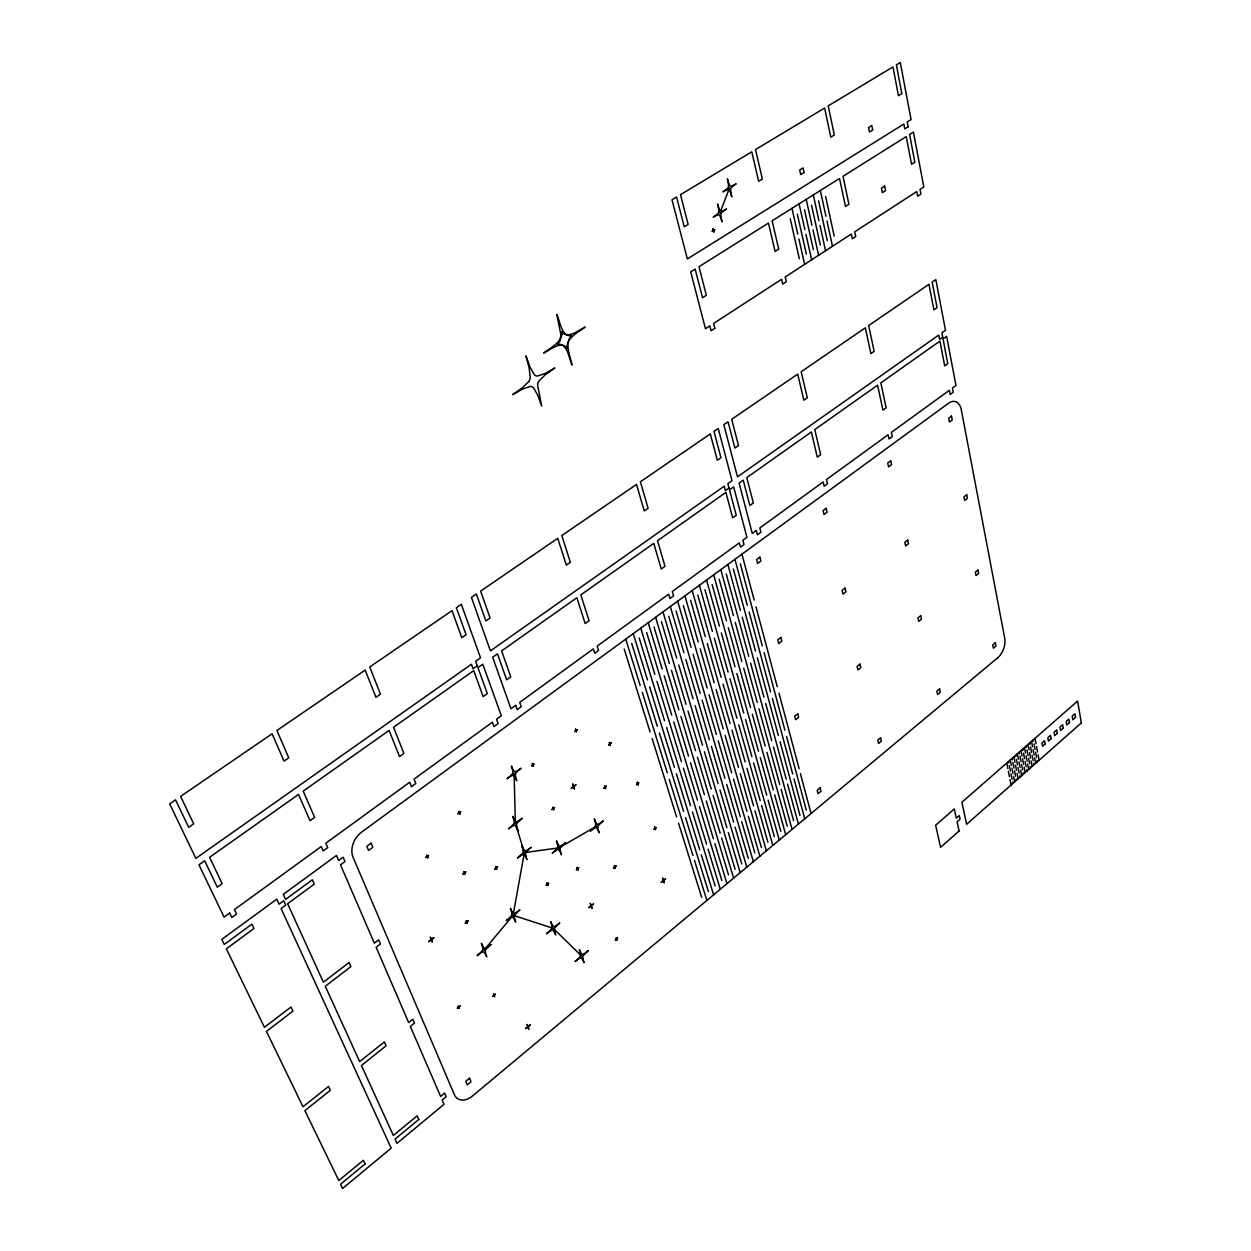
<?xml version="1.0" encoding="UTF-8"?>
<svg xmlns="http://www.w3.org/2000/svg" width="1251" height="1251" viewBox="0 0 1251 1251"><rect width="100%" height="100%" fill="white"/><g stroke="black" fill="none" stroke-linecap="round" stroke-linejoin="round"><path stroke-width="1.5" d="M574.006 786.895L574.178 786.394A8.178 5.755 -63.8 0 1 575.851 784.862L575.992 784.705M590.738 905.568L590.597 905.959A8.648 5.895 -61.7 0 1 588.799 907.663A8.616 5.833 -61.5 0 1 590.722 906.412L591.097 906.522M484.074 950.103L513.082 915.279L524.372 852.619L515.396 823.518L514.083 773.446M426.935 856.403L426.904 856.45A4.832 3.55 -59.5 0 1 425.872 857.404L425.778 857.498M459.039 812.634L459.008 812.681A5.16 3.8 -61.2 0 1 457.882 813.713M459.617 812.712L459.696 812.571A5.145 3.769 -61.2 0 1 460.79 811.602A5.16 3.8 -61.3 0 1 459.586 812.321M713.164 230.309L713.195 230.137A5.192 3.675 -80 0 0 712.961 228.683M719.857 213.061L729.583 187.806M466.373 922.112L466.357 922.143A4.707 3.346 -59 0 1 465.372 923.066L465.278 923.175M573.005 786.676L573.177 786.175A7.6 5.379 -63.7 0 0 572.786 784.346M616.68 939.079A4.363 2.893 -61.5 0 1 617.556 938.234L617.634 938.141M661.247 882.377L661.544 882.158A7.162 4.738 -63.1 0 1 663.061 881.157L663.405 881.251A8.366 5.551 -63.1 0 1 664.172 882.956A8.335 5.52 -63.4 0 1 663.781 880.923L664 880.438A7.725 5.113 -63.2 0 1 665.532 878.937M665.516 878.906L665.376 879.015A7.162 4.769 -63.4 0 1 663.843 880.016L663.515 879.922A8.335 5.536 -63.5 0 1 662.749 878.218M653.898 829.35L654.054 829.225A4.019 2.721 -64.1 0 1 654.914 828.678M613.522 868.053L613.678 867.913A4.081 2.768 -62.7 0 1 614.569 867.35M615.085 866.927A4.41 2.987 -62.8 0 1 615.992 866.099L616.071 866.005M576.351 869.758L576.523 869.633A4.504 3.112 -62.2 0 0 577.368 868.835M546.218 885.239L546.406 885.098A4.206 2.924 -61.3 0 1 547.328 884.504M636.478 784.58L636.65 784.44A4.081 2.815 -64.8 0 1 637.525 783.908M467.03 921.956A4.691 3.331 -59 0 1 468.03 921.064L468.109 920.971M428.686 941.628L429.03 941.377A7.944 5.661 -57.8 0 1 430.844 940.236L431.267 940.33M431.407 938.922L431.704 938.954A7.959 5.708 -58 0 0 433.534 937.812L433.894 937.578M617.478 938.281L617.556 938.219A4.034 2.69 -61.6 0 1 616.602 938.86M494.786 869.038L494.974 868.898A4.316 3.081 -60.6 0 1 495.943 868.303M496.428 867.615A4.316 3.081 -60.8 0 0 497.382 867.006L497.585 866.88M603.811 788.302L603.983 788.177A4.144 2.893 -64.2 0 1 604.89 787.63M606.328 786.363L606.422 786.285A4.472 3.112 -64.3 0 0 605.421 787.207M462.901 874.058L463.089 873.917A4.378 3.159 -59.9 0 1 464.09 873.307M464.668 872.854A4.723 3.393 -59.9 0 1 465.669 871.978L465.763 871.869M551.894 809.585L552.082 809.444A4.238 3.002 -62.9 0 1 553.02 808.881M554.506 807.583L554.428 807.646A4.238 3.002 -63.1 0 1 553.489 808.209M571.191 788.38L571.504 788.146A7.569 5.348 -63.7 0 1 573.161 787.129L573.537 787.254M608.549 744.845L608.721 744.72A4.16 2.924 -65.3 0 1 609.628 744.173M610.16 743.751A4.504 3.159 -65.3 0 1 611.082 742.938L611.16 742.844M615.899 866.145L615.977 866.083A4.081 2.783 -62.9 0 1 615.023 866.708M574.694 731.6L574.866 731.475A4.238 3.034 -65.1 0 1 575.804 730.928M576.351 730.506A4.582 3.268 -65.2 0 1 577.305 729.677L577.383 729.583M465.372 923.097L465.466 923.035A4.347 3.081 -58.9 0 1 466.451 922.409M467.921 921.111L468.015 921.033A4.347 3.096 -59.1 0 1 466.951 921.721M465.575 872.01L465.669 871.947A4.378 3.159 -60 0 1 464.59 872.619M610.988 742.985L611.082 742.922A4.175 2.94 -65.5 0 1 610.081 743.516M577.211 729.708L577.29 729.646A4.253 3.034 -65.3 0 1 576.273 730.256M713.398 230.841A5.192 3.675 -79.9 0 1 713.836 232.186A5.176 3.659 -80 0 1 713.617 230.716L713.664 230.544A4.801 3.393 -79.9 0 1 714.665 229.684L714.743 229.59M578.619 958.876L580.542 957.875A1.798 1.204 -60.5 0 1 581.543 958L583.06 960.315A39.813 26.803 -59.7 0 1 583.998 962.598M596.79 826.004L558.978 847.865L524.372 852.619M714.571 229.699L714.665 229.652A4.457 3.143 -80.1 0 1 713.664 230.106M712.272 231.138L712.179 231.185A4.816 3.409 -80.1 0 0 713.117 230.45M716.714 215.313L718.668 214.781A1.955 1.376 -80.3 0 1 719.669 215.313L721.139 218.69A43.081 30.759 -79.8 0 1 722.015 221.834A36.42 25.348 -80.4 0 1 721.092 217.189L720.951 214.515A1.955 1.376 -80.3 0 1 721.452 213.061L724.079 210.606A42.221 29.555 -79.4 0 1 726.456 209.011M732.711 185.586L730.772 186.086A1.955 1.376 -81.1 0 1 729.786 185.555L728.317 182.114A42.862 29.649 -81.5 0 1 727.441 178.924M513.082 915.279L553.208 928.32L581.668 956.124M528 1026.117L528.344 1026.133A8.773 5.911 -58.6 0 0 530.283 1024.757A8.741 5.848 -58.5 0 0 528.485 1026.539L528.36 1026.915A8.741 5.864 -58.7 0 0 528.86 1029.026M427.826 857.858L427.764 857.654A4.457 3.268 -59.6 0 1 427.498 856.607L427.607 856.294A4.816 3.534 -59.5 0 1 428.624 855.387L428.53 855.434A4.472 3.284 -59.6 0 1 427.498 856.044M493.52 994.013L493.598 994.185A4.269 2.94 -58.2 0 1 493.832 995.155M494.051 995.702A4.613 3.159 -58.2 0 1 494.52 996.594L494.583 996.656M547.062 882.815L547.125 882.987A4.206 2.94 -61.2 0 1 547.344 883.988M532.332 763.391L532.41 763.579A4.644 3.362 -63.8 0 0 532.863 764.47M533.333 766.222L533.301 766.128A4.3 3.096 -63.8 0 1 533.082 765.065M590.3 903.457L590.409 903.769A7.412 5.051 -61.5 0 1 590.769 905.505M593.474 904.02A8.601 5.833 -61.7 0 0 591.692 905.646L591.551 906.115A7.381 5.004 -61.8 0 0 591.911 907.882L591.973 908.226M577.196 867.365L577.258 867.553A4.16 2.877 -62.1 0 1 577.462 868.538M494.505 996.484L494.536 996.562A4.253 2.924 -58.4 0 1 494.27 995.515M459.836 813.932L459.899 814.135A4.785 3.518 -61 0 0 459.336 813.056M615.242 868.366L615.211 868.272A4.41 3.002 -62.7 0 0 614.788 867.381M575.538 729.13L575.601 729.317A4.253 3.049 -65.1 0 1 575.82 730.365M604.655 785.894L604.702 786.081A4.16 2.893 -64.2 0 1 604.905 787.098M609.393 742.422L609.44 742.609A4.175 2.94 -65.3 0 1 609.644 743.626M609.847 744.22A4.504 3.174 -65.3 0 1 610.269 745.189L610.316 745.268M637.306 782.203L637.369 782.375A4.097 2.815 -64.8 0 1 637.557 783.376M637.744 783.939A4.425 3.049 -64.7 0 1 638.151 784.893L638.198 784.956M624.186 648.988L650.051 731.866M652.146 738.575L676.572 816.84M678.558 823.189L701.655 897.233M625.75 639.12L640.137 685.439M642.279 692.335L667.268 772.805M669.285 779.326L692.913 855.403M694.446 860.328L706.893 900.423M631.708 643.467L657.307 726.299M659.386 733.008L683.562 811.242M685.532 817.591L708.41 891.603M572.833 784.314L572.708 783.97A8.178 5.77 -64.1 0 0 573.615 785.863L574.021 785.894A7.584 5.379 -64 0 0 575.663 784.893M639.183 637.979L664.531 720.764M666.595 727.472L690.536 805.675M692.475 812.008L715.134 886.005M633.256 633.616L647.502 679.918M649.629 686.815L674.383 767.254M676.384 773.759L699.778 849.804M701.295 854.73L713.617 894.809M640.747 628.143L654.852 674.414M656.947 681.31L681.451 761.703M683.437 768.223L706.596 844.222M708.097 849.163L720.31 889.226M646.626 632.521L671.724 715.259M673.757 721.968L697.464 800.14M699.387 806.473L721.827 880.438M654.038 627.079L678.886 709.786M680.904 716.479L704.376 794.62M706.283 800.953L728.504 874.902M648.206 622.701L662.154 668.941M664.234 675.837L688.503 756.183M690.458 762.703L713.398 838.686M714.884 843.612L726.972 883.659M655.618 617.29L669.441 663.499M671.49 670.38L695.509 750.694M697.448 757.199L720.169 833.166M721.639 838.092L733.618 878.124M661.419 621.669L686.017 704.329M688.003 711.021L711.256 789.115M713.133 795.448L735.135 869.367M662.999 611.895L676.682 658.073M678.714 664.969L702.483 745.236M704.407 751.742L726.909 827.662M728.363 832.587L740.217 872.619M670.333 606.532L683.875 652.678M685.892 659.558L709.442 739.794M711.35 746.284L733.618 822.188M735.056 827.114L746.8 867.131M668.753 616.29L693.101 698.887M695.087 705.58L718.09 783.642M719.966 789.975L741.749 863.878M610.253 745.08L610.285 745.174A4.16 2.924 -65.5 0 1 610.066 744.064M676.072 610.926L700.169 693.476M702.124 700.169L724.908 778.2M726.753 784.518L748.317 858.405M677.651 601.184L691.052 647.314M693.054 654.179L716.354 734.368M718.246 740.873L740.295 816.731M741.718 821.657L753.352 861.658M684.923 595.867L698.199 641.966M700.169 648.831L723.25 728.973M725.111 735.479L746.941 811.305M748.348 816.231L759.873 856.216M683.343 605.593L707.206 688.097M709.129 694.774L731.694 772.774M733.524 779.092L754.869 852.947M638.151 784.784L638.166 784.877A4.081 2.799 -64.9 0 1 637.963 783.783M690.583 600.292L714.196 682.733M716.104 689.41L738.45 767.379M740.248 773.697L761.406 847.521M692.178 590.581L705.298 636.65M707.268 643.514L730.099 723.61M731.944 730.099L753.555 805.91M754.963 810.82L766.363 850.805M699.387 585.312L712.382 631.348M714.321 638.213L736.917 718.262M738.762 724.751L760.155 800.531M761.546 805.441L772.821 845.41M697.792 595.007L721.17 677.401M723.062 684.078L745.174 762M746.956 768.317L767.895 842.111M704.954 589.737L728.098 672.1M729.974 678.761L751.867 756.652M753.634 762.969L774.369 836.731M706.565 580.057L719.419 626.079M721.342 632.928L743.72 712.945M745.533 719.434L766.722 795.167M768.098 800.093L779.264 840.031M713.695 574.85L726.44 620.824M728.332 627.674L750.491 707.644M752.289 714.133L773.259 789.834M774.619 794.745L785.675 834.683M712.1 584.498L735.009 666.799M736.855 673.476L758.528 751.319M760.28 757.637L780.812 831.383M719.2 579.291L741.874 661.544M743.72 668.206L765.159 746.018M766.894 752.32L787.223 826.035M720.811 569.643L733.414 615.601M735.291 622.451L757.215 702.374M758.997 708.848L779.764 784.518M781.109 789.444L792.055 829.366M727.894 564.482L740.357 610.394M742.218 617.243L763.923 697.12M765.69 703.594L786.238 779.232M787.567 784.142L798.419 824.065M726.284 574.1L748.724 656.306M750.537 662.967L771.773 740.733M773.493 747.035L793.603 820.734M733.321 568.939L755.526 651.083M757.324 657.745L778.341 735.479M780.045 741.78L799.968 815.433M734.931 559.322L747.285 605.218M749.114 612.052L770.6 691.897M772.352 698.371L792.696 773.978M794.01 778.888L804.753 818.779M741.952 554.209L754.165 600.058M755.995 606.891L777.246 686.69M778.982 693.163L799.108 768.724M800.421 773.634L811.055 813.525M740.326 563.794L762.312 645.891M764.095 652.553L784.893 730.24M786.582 736.542L806.301 810.163M790.21 218.706L799.326 258.722M797.356 214.202L806.363 254.156M791.946 208.354L797.794 234.172M798.889 238.957L804.643 264.336M799.092 203.866L804.878 229.652M805.957 234.437L811.649 259.786M806.207 199.394L811.93 225.164M812.994 229.934L818.623 255.267M804.456 209.715L813.369 249.637M811.539 205.242L820.359 245.118M818.576 200.801L827.302 240.63M813.291 194.953L818.952 220.692M819.999 225.446L825.566 250.763M820.343 190.527L825.941 216.235M826.974 220.989L832.478 246.275M825.597 196.376L834.214 236.173M1008.541 761.499L1008.806 762.844M1009.338 765.628L1010.417 771.085M1010.964 773.853L1012.028 779.279M1012.591 782.125L1012.857 783.454M1006.742 763.063L1007.821 768.536M1008.369 771.304L1009.448 776.762M1010.01 779.608L1011.074 785.018M514.552 918.406L514.302 916.185A1.861 1.298 -60.1 0 1 514.771 914.809L517.461 911.948A40.517 27.929 -60 0 1 519.916 909.884A35.325 24.942 -60.6 0 1 516.319 912.479L514.27 913.465A1.861 1.298 -60.2 0 1 513.207 913.308L511.534 910.853A40.611 28.335 -61.2 0 1 510.486 908.429M1013.873 756.824L1014.936 762.297M1015.484 765.065L1016.531 770.507M1017.094 773.353L1018.142 778.763M1012.09 758.387L1012.356 759.732M1012.903 762.516L1013.967 767.973M1014.514 770.741L1015.562 776.167M1016.125 778.998L1016.375 780.327M1010.323 759.936L1011.387 765.409M1011.934 768.192L1012.997 773.634M1013.56 776.48L1014.624 781.891M1017.423 753.727L1018.486 759.201M1019.018 761.968L1020.065 767.41M1020.613 770.256L1021.66 775.667M1015.656 755.276L1015.921 756.62M1016.453 759.404L1017.516 764.861M1018.048 767.629L1019.096 773.055M1019.643 775.886L1019.909 777.215M1022.739 749.083L1022.99 750.428M1023.521 753.211L1024.569 758.653M1025.101 761.421L1026.133 766.847M1026.664 769.678L1026.93 771.007M1020.972 750.631L1022.02 756.089M1022.552 758.872L1023.584 764.298M1024.131 767.144L1025.179 772.555M1019.205 752.179L1019.456 753.524M1019.987 756.292L1021.035 761.75M1021.567 764.517L1022.614 769.944M1023.162 772.774L1023.427 774.103M1028.025 744.454L1029.057 749.928M1029.573 752.695L1030.605 758.122M1031.152 760.968L1032.169 766.378M1026.258 745.987L1026.524 747.347M1027.04 750.115L1028.072 755.573M1028.603 758.325L1029.636 763.751M1030.167 766.582L1030.417 767.911M1024.506 747.535L1025.539 753.008M1026.07 755.776L1027.102 761.218M1027.65 764.048L1028.682 769.459M512.582 770.053L512.847 772.414A1.892 1.376 -63.1 0 1 512.347 773.837L509.595 776.683A42.253 31.119 -63.5 0 1 507.062 778.685A35.544 25.567 -62.5 0 1 510.768 776.199L512.863 775.276A1.892 1.376 -63.1 0 1 513.958 775.511L515.678 778.185A42.112 30.681 -61.9 0 1 516.726 780.78A35.356 25.458 -64 0 1 515.568 776.855L515.334 774.494A1.892 1.376 -63.2 0 1 515.819 773.071L518.571 770.241A41.236 29.524 -62.8 0 1 521.073 768.239A35.982 26.38 -63.9 0 1 517.398 770.725L515.303 771.632A1.892 1.376 -63.3 0 1 514.208 771.398L512.488 768.708A41.392 29.93 -64.4 0 1 511.424 766.081A36.17 26.49 -62.3 0 1 512.597 770.037M525.827 855.856L525.576 853.573A1.861 1.314 -61.6 0 1 526.061 852.181L528.751 849.351A40.626 28.382 -61.4 0 1 531.206 847.334A35.419 25.348 -62.2 0 1 527.609 849.867L525.561 850.821A1.861 1.329 -61.7 0 1 524.497 850.617L522.824 848.084A40.736 28.773 -62.7 0 1 521.776 845.582A35.622 25.427 -60.7 0 1 522.918 849.366L523.153 851.65A1.876 1.329 -61.5 0 1 522.668 853.057L519.963 855.887A41.596 29.883 -61.8 0 1 517.492 857.92M1031.543 741.374L1032.56 746.847M1033.076 749.615L1034.108 755.041M1034.64 757.887L1035.656 763.298M1029.776 742.922L1030.026 744.267M1030.558 747.035L1031.59 752.492M1032.106 755.244L1033.123 760.671M1033.654 763.501L1033.905 764.83M1035.046 738.309L1036.063 743.782M1036.579 746.55L1037.595 751.976M1038.111 754.822L1039.128 760.217M1033.295 739.841L1033.545 741.186M1034.061 743.97L1035.077 749.412M1035.593 752.179L1036.61 757.606M1037.142 760.436L1037.392 761.765M551.816 925.255L552.051 927.429A1.83 1.251 -60.6 0 1 551.582 928.789L548.97 931.604A40.611 28.226 -60.7 0 1 546.578 933.637M582.997 959.095L582.794 956.968A1.798 1.204 -60.7 0 1 583.247 955.655L585.796 952.871A39.016 25.88 -60.5 0 1 588.095 950.869M557.571 844.675L557.805 846.911A1.845 1.282 -62.2 0 1 557.32 848.287L554.693 851.087A40.939 29.039 -62.5 0 1 552.27 853.088A34.481 23.894 -61.7 0 1 555.804 850.586L557.805 849.632A1.845 1.282 -62.2 0 1 558.837 849.836L560.448 852.338A40.814 28.632 -61.2 0 1 561.433 854.777A34.293 23.816 -63 0 1 560.354 851.071L560.151 848.819A1.83 1.282 -62.3 0 1 560.62 847.443L563.247 844.644A40.001 27.6 -62.1 0 1 565.64 842.658A34.872 24.629 -62.9 0 1 562.137 845.144L560.135 846.083A1.845 1.282 -62.4 0 1 559.103 845.895L557.493 843.377A40.11 27.975 -63.3 0 1 556.507 840.907A35.059 24.723 -61.5 0 1 557.586 844.66M662.655 878.28A8.382 5.567 -63.1 0 1 663.124 880.235M662.936 880.767A7.756 5.16 -63.3 0 1 661.388 882.221M593.443 903.926A8.632 5.88 -61.8 0 1 591.551 905.271L591.191 905.145A7.975 5.426 -61.9 0 1 590.394 903.582M591.129 906.475A8.006 5.442 -61.5 0 1 591.879 908.085M527.922 1026.133A8.741 5.88 -58.7 0 1 527.078 1024.428A8.788 5.911 -58.3 0 1 527.562 1026.446L527.375 1026.915A8.788 5.911 -58.5 0 1 525.529 1028.697A8.757 5.864 -58.4 0 1 527.5 1027.352L527.891 1027.446A8.788 5.895 -58.3 0 1 528.782 1029.104M547.782 884.379A4.206 2.924 -61.4 0 0 548.016 885.348L548.063 885.552A4.551 3.174 -61.2 0 0 547.563 884.551M547.875 884.066A4.535 3.159 -61.3 0 1 548.814 883.222L548.72 883.253A4.206 2.94 -61.4 0 1 547.797 883.847M547.563 883.816A4.535 3.159 -61.5 0 1 547.125 882.878M547.25 884.285A4.551 3.174 -61.3 0 1 546.312 885.145M638.057 783.486A4.41 3.034 -64.8 0 1 638.948 782.673L638.87 782.719A4.097 2.815 -64.9 0 1 637.979 783.267M637.775 783.22A4.41 3.034 -65 0 1 637.369 782.266M637.463 783.673A4.425 3.049 -64.9 0 1 636.556 784.486M494.38 995.217A4.957 3.409 -58.3 0 1 495.427 994.264M495.412 994.201A4.973 3.425 -58.4 0 1 494.286 994.998M494.051 994.967A4.597 3.159 -58.4 0 1 493.582 994.092M493.723 995.468A4.973 3.425 -58.3 0 1 492.675 996.422M492.691 996.468A4.973 3.409 -58.3 0 1 493.817 995.671M609.862 743.469A4.504 3.159 -65.5 0 1 609.44 742.5M609.55 743.938A4.519 3.174 -65.4 0 1 608.627 744.752M616.571 939.36A4.707 3.127 -61.6 0 0 616.852 940.439A4.707 3.143 -61.4 0 0 616.368 939.532M616.383 938.829A4.707 3.127 -61.6 0 1 615.961 937.875A4.723 3.143 -61.4 0 1 616.196 939.001M616.086 939.298A4.363 2.909 -61.5 0 1 615.195 940.127L615.289 940.08A4.034 2.69 -61.4 0 1 616.164 939.501M615.211 868.178A4.081 2.768 -62.9 0 1 614.992 867.224M614.804 866.662A4.41 3.002 -62.9 0 1 614.397 865.77L614.397 865.864A4.081 2.783 -62.7 0 1 614.585 866.834M614.491 867.131A4.425 3.002 -62.8 0 1 613.6 867.959M464.34 872.588A4.723 3.409 -60.1 0 1 463.84 871.619L463.855 871.728A4.394 3.159 -59.8 0 1 464.105 872.76M463.996 873.073A4.738 3.425 -59.9 0 1 462.995 873.964M464.34 873.354A4.738 3.409 -59.8 0 1 464.825 874.308L464.825 874.199A4.378 3.143 -60 0 1 464.574 873.167M576.039 730.209A4.582 3.268 -65.4 0 1 575.601 729.208M575.71 730.678A4.597 3.284 -65.3 0 1 574.772 731.507M576.023 730.975A4.582 3.284 -65.1 0 1 576.476 731.976L576.461 731.851A4.238 3.034 -65.3 0 1 576.258 730.803M491.002 944.614A40.923 28.21 -58.8 0 0 488.515 946.694L485.795 949.603A1.876 1.314 -58.9 0 0 485.31 950.995L485.591 953.215A35.044 24.363 -59.7 0 0 486.764 956.859A41.83 29.258 -57.7 0 0 485.685 954.482L483.965 952.058A1.876 1.314 -58.8 0 0 482.87 951.917L480.791 952.981A35.294 24.41 -58.4 0 0 477.131 955.639A41.893 29.711 -58.9 0 0 479.618 953.512L482.354 950.588A1.892 1.314 -58.8 0 0 482.839 949.212L482.558 946.976A35.919 25.255 -58 0 0 481.369 943.301A41.002 28.632 -60 0 0 482.464 945.709L484.184 948.133A1.876 1.314 -59 0 0 485.279 948.274L487.343 947.226A35.669 25.208 -59.4 0 0 491.002 944.583M732.711 185.617A37.28 26.13 -82 0 0 736.167 183.772A42.346 29.492 -80 0 0 733.805 185.367L731.194 187.822A1.955 1.36 -81 0 0 730.678 189.276L730.834 191.95A36.529 25.286 -81 0 0 731.757 196.626M727.425 178.94A37.202 26.427 -81 0 1 728.363 183.631L728.489 186.336A1.955 1.376 -81.1 0 1 727.988 187.791L725.361 190.23A43.738 30.853 -82.1 0 1 722.969 191.825A36.467 25.567 -80 0 1 726.456 189.996L728.41 189.511A1.955 1.376 -80.9 0 1 729.396 190.058L730.865 193.467A43.191 30.696 -80.5 0 1 731.726 196.626M713.43 229.996A5.192 3.659 -80 0 1 713.007 228.652M712.272 231.154A4.441 3.143 -79.8 0 1 713.179 230.731M726.456 208.98A37.17 26.193 -81.4 0 1 722.984 210.856L721.029 211.356A1.955 1.376 -80.5 0 1 720.044 210.825L718.559 207.416A42.722 29.727 -80.9 0 1 717.683 204.257M717.652 204.273A37.108 26.49 -80.4 0 1 718.621 208.933L718.746 211.607A1.955 1.376 -80.5 0 1 718.246 213.061L715.603 215.532A43.597 30.931 -81.5 0 1 713.211 217.142A36.373 25.63 -79.4 0 1 716.714 215.281M588.095 950.838A33.98 23.065 -61.1 0 1 584.717 953.403L582.794 954.388A1.798 1.204 -60.7 0 1 581.809 954.247L580.276 951.933A39.094 26.24 -61.6 0 1 579.338 949.634A34.184 23.128 -59.9 0 1 580.355 953.137L580.558 955.279A1.798 1.204 -60.6 0 1 580.089 956.608L577.54 959.392A39.891 27.194 -60.7 0 1 575.225 961.409M575.225 961.425A33.621 22.377 -60.2 0 1 578.619 958.86M584.014 962.566A33.417 22.33 -61.3 0 1 582.982 959.11M594.444 819.092A39.547 27.287 -64.4 0 0 595.382 821.547L596.93 824.049A1.814 1.251 -63.4 0 0 597.931 824.253L599.87 823.33A34.356 24.019 -64 0 0 603.295 820.891A39.407 26.943 -63.1 0 0 600.965 822.861L598.4 825.597A1.814 1.251 -63.4 0 0 597.915 826.958L598.134 829.178A33.793 23.237 -64 0 0 599.151 832.869A40.204 27.944 -62.3 0 0 598.197 830.445L596.649 827.959A1.814 1.251 -63.3 0 0 595.648 827.755L593.709 828.694A33.965 23.316 -62.8 0 0 590.269 831.133A40.329 28.32 -63.6 0 0 592.614 829.163L595.195 826.411A1.814 1.251 -63.3 0 0 595.664 825.05L595.46 822.83A34.528 24.113 -62.6 0 0 594.428 819.108M517.507 857.951A35.012 24.567 -61 0 1 521.12 855.387L523.168 854.417A1.861 1.329 -61.5 0 1 524.247 854.621L525.905 857.138A41.486 29.461 -60.4 0 1 526.937 859.625A34.825 24.488 -62.3 0 1 525.811 855.856M518.008 830.664A41.815 30.04 -60.8 0 0 516.976 828.131L515.271 825.535A1.876 1.345 -61.9 0 0 514.192 825.332L512.112 826.301A35.294 25.036 -61.4 0 0 508.453 828.834A41.924 30.477 -62.3 0 0 510.955 826.786L513.676 823.94A1.892 1.36 -62 0 0 514.161 822.533L513.911 820.218A35.919 25.927 -61.2 0 0 512.754 816.356A41.064 29.336 -63.2 0 0 513.817 818.889L515.521 821.5A1.876 1.345 -62.1 0 0 516.6 821.704L518.665 820.734A35.716 25.833 -62.7 0 0 522.308 818.217A40.939 28.929 -61.8 0 0 519.837 820.249L517.116 823.095A1.876 1.345 -62.1 0 0 516.632 824.503L516.882 826.817A35.091 24.957 -62.8 0 0 518.039 830.648M510.471 908.445A35.544 25.004 -59.3 0 1 511.643 912.12L511.878 914.356A1.861 1.298 -60 0 1 511.393 915.748L508.704 918.609A41.471 29.414 -60.2 0 1 506.233 920.673A34.934 24.176 -59.6 0 1 509.845 918.078L511.894 917.077A1.861 1.298 -60 0 1 512.973 917.233L514.646 919.673A41.392 28.961 -59 0 1 515.662 922.096A34.715 24.113 -60.9 0 1 514.536 918.422M551.847 925.24A34.793 24.019 -59.8 0 0 550.737 921.659A39.782 27.225 -61.6 0 0 551.738 924.004L553.349 926.397A1.83 1.251 -60.7 0 0 554.365 926.553L556.335 925.537A34.59 23.957 -61.1 0 0 559.807 922.988A39.688 26.834 -60.5 0 0 557.446 925.036L554.85 927.851A1.83 1.251 -60.6 0 0 554.365 929.196L554.6 931.37A34.012 23.159 -61.3 0 0 555.679 934.95A40.517 27.819 -59.6 0 0 554.678 932.605L553.083 930.244A1.83 1.251 -60.5 0 0 552.051 930.087L550.08 931.104A34.215 23.222 -60.1 0 0 546.593 933.653M605.328 787.505A4.144 2.893 -64.4 0 0 605.547 788.505L605.578 788.693A4.488 3.127 -64.2 0 0 605.109 787.677M606.235 786.394A4.16 2.893 -64.4 0 1 605.343 786.973M605.124 786.926A4.488 3.127 -64.4 0 1 604.702 785.972M604.812 787.395A4.488 3.143 -64.3 0 1 603.889 788.208M533.176 764.768A4.644 3.346 -63.7 0 1 534.146 763.908L534.052 763.954A4.316 3.112 -63.8 0 1 533.098 764.517M532.379 763.595A4.316 3.112 -63.6 0 1 532.629 764.642M532.519 764.955A4.66 3.378 -63.7 0 1 531.55 765.8L531.659 765.753A4.3 3.096 -63.6 0 1 532.613 765.19M532.848 765.237A4.66 3.362 -63.6 0 1 533.317 766.237M427.248 855.997A4.816 3.534 -59.6 0 1 426.716 855.012L426.732 855.121A4.472 3.284 -59.4 0 1 426.998 856.184M425.981 857.373A4.457 3.268 -59.4 0 1 426.998 856.747M427.248 856.779A4.832 3.55 -59.3 0 1 427.764 857.779M655.321 828.553A4.691 3.159 -64.2 0 0 655.587 829.679A4.707 3.174 -64 0 0 655.133 828.709M655.43 828.256A4.347 2.924 -64.1 0 1 656.306 827.458L656.228 827.49A4.034 2.721 -64.2 0 1 655.368 828.037M655.149 828.006A4.691 3.174 -64.3 0 1 654.726 827.005M654.68 827.036A4.707 3.174 -64.1 0 1 654.945 828.162M654.852 828.459A4.363 2.94 -64.2 0 1 653.976 829.257M467.28 923.426A5.067 3.597 -59.1 0 1 466.92 922.268M466.701 921.69A5.067 3.597 -59.2 0 1 466.17 920.658A5.082 3.612 -58.9 0 1 466.467 921.862M466.701 922.44A5.082 3.612 -58.9 0 1 467.217 923.473M553.458 808.756A4.941 3.487 -63.1 0 0 553.771 809.944A4.941 3.503 -62.9 0 0 553.255 808.912M553.567 808.443A4.566 3.237 -63 0 1 554.521 807.599M553.255 808.177A4.941 3.503 -63.2 0 1 552.77 807.114A4.957 3.518 -62.9 0 1 553.036 808.334M552.926 808.646A4.582 3.253 -63 0 1 551.988 809.491M458.867 1007.336A4.316 2.987 -57.5 0 0 459.133 1008.306L459.18 1008.494A4.676 3.237 -57.3 0 0 458.632 1007.524M458.961 1007.039A5.035 3.487 -57.4 0 1 460.04 1006.07M460.024 1006.007A5.051 3.503 -57.4 0 1 458.882 1006.82M458.632 1006.789A4.676 3.237 -57.5 0 1 458.147 1005.898L458.147 1006.007A4.332 3.002 -57.3 0 1 458.398 1006.977M458.304 1007.29A5.051 3.503 -57.4 0 1 457.225 1008.259A5.051 3.487 -57.3 0 1 458.382 1007.493M578.103 869.883A4.144 2.862 -62.3 0 1 577.884 868.913M577.978 868.616A4.488 3.096 -62.2 0 1 578.9 867.787L578.806 867.819A4.16 2.877 -62.2 0 1 577.899 868.397M577.681 868.366A4.488 3.096 -62.3 0 1 577.243 867.443M576.539 869.648A4.16 2.862 -62.1 0 1 577.446 869.054M577.665 869.085A4.488 3.096 -62 0 1 578.103 870.008M459.852 813.916A4.41 3.237 -61.3 0 1 459.57 812.869M459.336 812.259A4.769 3.503 -61.3 0 1 458.836 811.258L458.836 811.383A4.425 3.253 -61.1 0 1 459.101 812.446M457.897 813.76A5.16 3.784 -61.1 0 1 459.086 812.994M433.737 937.765A8.569 6.099 -57.9 0 0 431.923 939.392L431.767 939.939A9.242 6.599 -58.2 0 0 432.377 942.081A9.289 6.646 -57.6 0 0 431.314 940.283M431.282 938.922A9.257 6.615 -58.2 0 1 430.313 937.046A9.304 6.662 -57.7 0 1 430.876 939.251L430.672 939.736A8.616 6.177 -57.9 0 1 428.843 941.456M574.397 788.724A7.569 5.332 -64 0 1 573.974 786.91M573.021 786.707A8.21 5.817 -63.9 0 1 571.332 788.208M573.583 787.207A8.21 5.802 -63.6 0 1 574.365 788.959M496.412 868.163A5.035 3.581 -60.8 0 0 496.741 869.351A5.035 3.597 -60.5 0 0 496.194 868.335M496.522 867.85A4.66 3.315 -60.7 0 1 497.491 866.974M496.178 867.584A5.035 3.581 -60.8 0 1 495.677 866.536A5.051 3.597 -60.6 0 1 495.959 867.756M495.849 868.069A4.676 3.346 -60.7 0 1 494.88 868.945M560.855 334.705L560.135 340.819L557.571 344.291C567.469 342.711 568.892 358.505 572.082 365.073C570.315 355.988 564.217 343.65 571.41 335.659C561.418 337.113 560.088 321.116 556.82 314.486L560.855 334.705M562.231 333.704C560.432 343.055 550.706 347.95 543.606 353.017C549.861 350.139 561.527 339.975 567.047 348.372C566.109 337.958 578.056 332.359 585.14 327.074C578.963 329.967 567.344 339.928 561.965 331.515L562.231 333.704M528.688 381.571L522.465 387.716L512.691 394.612L522.855 388.936L530.236 386.481A5.755 4.41 -75.3 0 1 533.52 387.81L537.586 394.863L541.746 406.168L537.617 385.199A5.739 4.378 -75.6 0 1 539.118 380.867L545.28 374.768L554.865 367.997L544.904 373.549L537.586 375.972A5.77 4.41 -76.1 0 1 534.302 374.628L530.205 367.466L525.952 355.894L529.173 368.107L530.189 377.223A5.786 4.441 -75.9 0 1 528.688 381.571M959.079 830.977L940.596 847.318L935.623 825.269L954.278 808.944L956.311 818.201L959.298 815.574L960.08 819.155L957.078 821.782L959.079 830.977M1081.333 722.906L966.648 824.3L961.91 802.282L1077.611 701.076L1081.333 722.906M1045.132 743.97L1042.536 746.253L1041.927 742.969L1044.538 740.686L1045.132 743.97M1051.075 738.762L1048.447 741.092L1047.838 737.746L1050.48 735.432L1051.075 738.762M1057.33 733.305L1054.656 735.651L1054.046 732.257L1056.72 729.912L1057.33 733.305M1063.287 728.098L1060.582 730.459L1059.972 727.019L1062.678 724.642L1063.287 728.098M1069.48 722.609L1066.759 725.001L1066.149 721.514L1068.87 719.106L1069.48 722.609M1075.547 717.355L1072.795 719.778L1072.17 716.229L1074.937 713.805L1075.547 717.355M997.782 657.713L472.597 1095.907A17.811 11.994 -56.5 0 1 454.41 1094.719L353.063 857.279A19.14 14.371 -58.3 0 1 361.711 832.04L948.539 403.244A15.872 9.914 -74.8 0 1 961.253 409.546L1004.725 638.245A14.668 8.679 -70.5 0 1 997.782 657.713M365.089 1163.93L340.585 1184.228L342.633 1188.45L391.188 1148.168L281.1 908.554L285.744 905.13L283.758 900.783L279.098 904.192L276.784 899.141L221.787 939.407L224.242 944.458L251.889 924.176L253.937 928.523L226.353 948.821L264.446 1027.321L290.983 1006.992L292.922 1011.105L266.447 1031.434L303.008 1106.775L328.497 1086.447L330.327 1090.325L304.884 1110.653L338.802 1180.553L363.353 1160.271L365.089 1163.93M418.772 1119.473L395.035 1139.129L396.974 1143.367L444.011 1104.32L442.182 1100.098L446.2 1096.783L444.605 1093.093L440.602 1096.423L410.344 1026.43L414.503 1023.115L412.83 1019.237L408.67 1022.552L376.129 947.257L380.445 943.942L378.678 939.845L374.346 943.145L340.507 864.848L344.995 861.548L343.118 857.201L338.63 860.5L336.456 855.449L283.32 894.356L285.619 899.406L312.328 879.797L314.251 884.16L287.605 903.754L323.399 982.176L349.06 962.519L350.89 966.632L325.276 986.288L359.662 1061.614L384.338 1041.942L386.059 1045.82L361.43 1065.492L393.361 1135.47L417.146 1115.798L418.772 1119.473M469.532 1078.206L465.747 1081.349L467.217 1084.867L471.001 1081.74L469.532 1078.206M820.109 787.864L817.184 790.304L818.06 793.666L821 791.242L820.109 787.864M880.563 737.793L877.749 740.123L878.546 743.485L881.361 741.155L880.563 737.793M939.579 688.926L936.874 691.162L937.593 694.493L940.299 692.256L939.579 688.926M995.327 642.748L992.731 644.89L993.372 648.221L995.968 646.063L995.327 642.748M797.731 713.774L794.713 716.182L795.636 719.7L798.654 717.292L797.731 713.774M859.984 664.125L857.091 666.439L857.936 669.942L860.829 667.627L859.984 664.125M920.705 615.711L917.921 617.916L918.687 621.419L921.455 619.198L920.705 615.711M978.016 570.003L975.342 572.129L976.03 575.601L978.689 573.474L978.016 570.003M780.827 637.463L777.715 639.855L778.685 643.561L781.797 641.169L780.827 637.463M845.082 588.126L842.095 590.425L842.971 594.116L845.957 591.817L845.082 588.126M907.679 540.072L904.817 542.262L905.615 545.936L908.476 543.732L907.679 540.072M966.71 494.755L963.958 496.866L964.662 500.509L967.414 498.398L966.71 494.755M371.094 843.174L366.84 846.302L368.592 850.445L372.829 847.334L371.094 843.174M759.857 557.148L756.636 559.51L757.653 563.419L760.874 561.042L759.857 557.148M826.176 508.344L823.095 510.611L824.018 514.489L827.083 512.206L826.176 508.344M890.712 460.837L887.757 463.011L888.585 466.858L891.525 464.684L890.712 460.837M951.495 416.098L948.665 418.178L949.415 422.009L952.23 419.914L951.495 416.098M229.652 913.058L224.085 917.108L198.956 864.816L204.664 860.766L217.267 887.147L222.146 883.659L209.589 857.295L298.551 794.416L309.998 820.703L314.626 817.388L303.227 791.117L389.124 730.396L399.507 756.558L403.901 753.415L393.549 727.269L473.722 670.599L483.152 696.604L487.327 693.617L477.945 667.627L482.808 664.187L501.307 715.744L496.553 719.2L498.133 723.563L494.02 726.565L492.425 722.187L414.065 779.107L415.801 783.501L411.47 786.66L409.718 782.266L325.823 843.205L327.746 847.615L323.18 850.93L321.257 846.52L234.469 909.571L236.564 913.981L231.779 917.483L229.652 913.058M515.647 705.314L510.94 708.738L492.659 657.228L497.476 653.82L506.639 679.778L510.752 676.838L501.635 650.88L576.852 597.712L585.155 623.514L589.08 620.715L580.808 594.913L653.757 543.356L661.263 568.986L665 566.296L657.526 540.698L725.893 492.394L732.664 517.82L736.229 515.256L729.489 489.845L733.649 486.905L746.925 537.32L742.859 540.291L744.001 544.56L740.467 547.125L739.325 542.856L672.334 591.504L673.601 595.82L669.91 598.51L668.644 594.194L597.212 646.079L598.588 650.426L594.725 653.241L593.334 648.894L519.712 702.374L521.245 706.721L517.195 709.677L515.647 705.314M756.323 530.502L752.289 533.442L739.106 483.042L743.219 480.134L749.834 505.513L753.352 502.98L746.784 477.616L811.352 431.986L817.294 457.162L820.672 454.738L814.761 429.578L877.592 385.167L882.925 410.14L886.146 407.826L880.845 382.869L939.923 341.116L944.693 365.871L947.773 363.65L943.035 338.912L946.632 336.363L955.983 385.48L952.449 388.045L953.246 392.22L950.197 394.44L949.384 390.265L891.369 432.408L892.26 436.615L889.07 438.945L888.163 434.738L826.489 479.54L827.49 483.777L824.159 486.201L823.158 481.963L759.826 527.969L760.921 532.238L757.434 534.771L756.323 530.502M477.288 665.798L473.066 668.785L471.424 664.25L195.844 858.358L169.667 803.877L175.547 799.858L188.682 827.333L193.686 823.862L180.613 796.387L272.108 733.79L284.024 761.124L288.778 757.84L276.909 730.49L365.167 670.098L375.972 697.292L380.46 694.164L369.717 666.986L452.002 610.676L461.791 637.697L466.076 634.726L456.334 607.72L461.322 604.311L480.525 657.838L475.661 661.263L477.288 665.798M729.02 488.062L725.408 490.611L724.235 486.186L490.408 650.88L471.424 597.399L476.365 594.006L485.873 620.965L490.095 618.041L480.619 591.097L557.743 538.321L566.343 565.092L570.362 562.309L561.793 535.553L636.509 484.434L644.281 510.987L648.096 508.328L640.371 481.791L710.318 433.925L717.323 460.259L720.983 457.725L713.993 431.392L718.246 428.499L732.007 480.697L727.847 483.637L729.02 488.062M942.707 337.176L939.595 339.381L938.75 335.065L737.48 476.85L723.829 424.668L728.051 421.79L734.884 448.061L738.497 445.559L731.694 419.288L797.7 374.127L803.846 400.179L807.286 397.787L801.172 371.75L865.364 327.825L870.868 353.642L874.152 351.359L868.679 325.557L928.977 284.29L933.903 309.873L937.062 307.683L932.167 282.116L935.826 279.599L945.49 330.327L941.878 332.875L942.707 337.176M714.821 328.278L711.068 330.717L709.817 325.901L705.47 328.732L690.708 271.905L695.165 269.121L702.546 297.738L706.346 295.314L698.996 266.698L768.458 223.085L775.088 251.404L778.716 249.105L772.117 220.801L839.53 178.471L845.457 206.478L848.913 204.273L843.018 176.282L906.256 136.578L911.541 164.272L914.841 162.161L909.586 134.482L913.433 132.074L923.801 186.978L920.017 189.433L920.908 194.093L917.64 196.219L916.748 191.559L854.73 231.826L855.715 236.533L852.306 238.769L851.305 234.046L785.206 276.956L786.316 281.725L782.735 284.055L781.625 279.286L713.586 323.462L714.821 328.278M884.676 186.039L881.439 188.119L882.362 192.67L885.583 190.605L884.676 186.039M908.132 126.804L904.786 128.884L903.863 124.052L687.346 258.941L671.99 199.785L676.556 197.032L684.25 226.838L688.144 224.461L680.497 194.671L751.757 151.824L758.669 181.286L762.375 179.018L755.51 149.573L824.628 108.039L830.789 137.141L834.323 134.967L828.209 105.882L892.964 66.96L898.453 95.733L901.83 93.653L896.373 64.911L900.298 62.55L911.072 119.549L907.21 121.957L908.132 126.804M804.033 172.513L800.687 174.577L799.67 169.98L803.017 167.915L804.033 172.513M872.682 130.057L869.492 132.027L868.569 127.477L871.759 125.507L872.682 130.057"/></g></svg>
